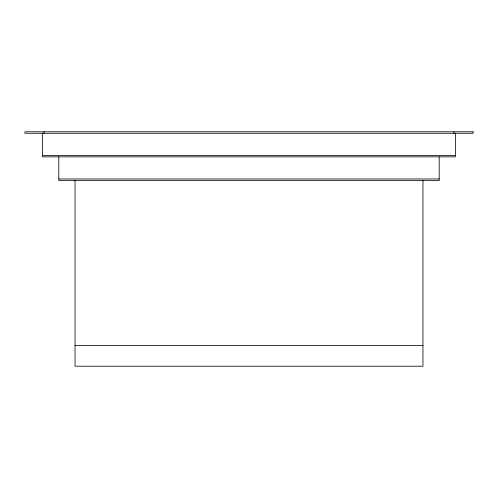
<?xml version="1.0" encoding="UTF-8"?>
<svg xmlns="http://www.w3.org/2000/svg" width="498" height="498" viewBox="0 0 498 498"><rect width="100%" height="100%" fill="white"/><g stroke="black" fill="none" stroke-linecap="round" stroke-linejoin="round"><path stroke-width="0.75" d="M42.591 155.382L455.409 155.382M58.808 178.969L439.192 178.969M75.03 345.568L422.97 345.568M455.409 133.265L455.409 156.851L42.591 156.851L42.591 133.265M453.933 131.789L453.933 133.265M439.192 156.851L439.192 180.444L58.808 180.444L58.808 156.851M422.97 180.444L422.97 366.211L75.03 366.211L75.03 180.444M44.067 131.789L44.067 133.265M473.1 131.789L24.9 131.789L24.9 133.265L473.1 133.265L473.1 131.789"/></g></svg>
